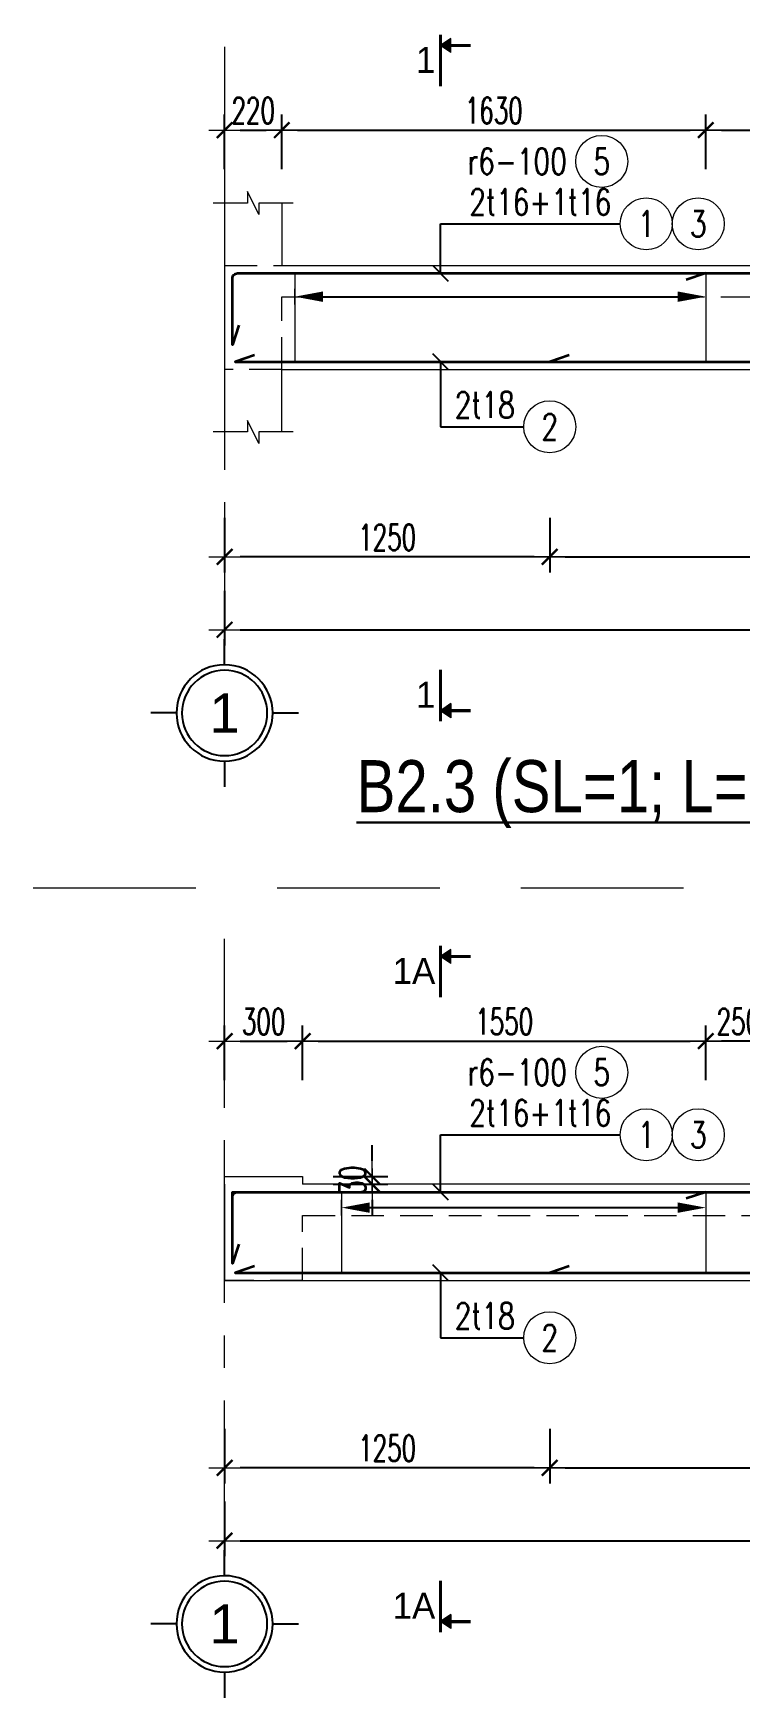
# Model space of a CAD drawing. Header units: millimetres. Extents: x -529861 to -223882, y -171969 to 61504.
# Drawn here: x -471845 to -469129, y -96387 to -89990 of the extents above; entities that cross this region are included whole.
import ezdxf
from ezdxf.enums import TextEntityAlignment as Align

# ---------------------------------------------------------------- set-up
doc = ezdxf.new("R2010")
doc.units = ezdxf.units.MM
doc.header["$LTSCALE"] = 5000
doc.linetypes.add('CENTER', pattern=[2, 1.25, -0.25, 0.25, -0.25])
doc.linetypes.add('HIDDEN', pattern=[0.375, 0.25, -0.125])
doc.layers.get('Defpoints').update_dxf_attribs({"color": 143})
for name, color, linetype, lineweight in [('dim', 8, 'Continuous', 18), ('kata_dim', 8, 'Continuous', 15), ('kata_grid', 8, 'CENTER', 5), ('kata_net khuat', 9, 'HIDDEN', 5), ('kata_net manh', 8, 'Continuous', 5), ('kata_net thay', 4, 'Continuous', 20), ('kata_text', 7, 'Continuous', 30), ('kata_thep chu', 1, 'Continuous', 35), ('kata_thep dai', 220, 'Continuous', 20)]:
    doc.layers.add(name, color=color, linetype=linetype, lineweight=lineweight)
doc.layers.add('text', color=255, linetype='Continuous')
doc.styles.add('AVANH', font='')
doc.styles.add('General text 1', font='')
doc.styles.add('kata_text', font='arial.ttf', dxfattribs={"width": 0.8})
doc.styles.add('vnsimpli', font='vnsimli.shx', dxfattribs={"width": 0.65})
doc.styles.get('AVANH').set_extended_font_data('.VnArialH')
doc.styles.get('General text 1').set_extended_font_data('.VnAvantH')
doc.dimstyles.new('kata_dim_40', dxfattribs={"dimscale": 40, "dimtxt": 2.5, "dimasz": 1.5, "dimexe": 1.5, "dimexo": 2.5, "dimtad": 1, "dimdec": 0, "dimzin": 0, "dimdsep": 46, "dimtxsty": 'vnsimpli', "dimblk": 'kata_block_ArchTick', "dimcen": 0.09, "dimdle": 1.2, "dimclrd": 8, "dimclre": 8, "dimclrt": 3, "dimadec": 0, "dimazin": 0, "dimtfac": 1, "dimtdec": 0, "dimtix": 1, "dimtofl": 0, "dimtmove": 0, "dimatfit": 3, "dimfxl": 3.75, "dimfxlon": 1, "dimtolj": 1, "dimtzin": 0, "dimarcsym": 0})
doc.dimstyles.new('kata_rai_thep', dxfattribs={"dimtxt": 2, "dimasz": 1, "dimexe": 0, "dimexo": 0, "dimtad": 1, "dimdec": 0, "dimzin": 12, "dimdsep": 46, "dimtxsty": 'kata_text', "dimblk": 'kata_block_RUNTIC', "dimcen": 0, "dimse1": 1, "dimse2": 1, "dimclrd": 6, "dimclre": 6, "dimclrt": 7, "dimadec": 0, "dimazin": 3, "dimtfac": 1, "dimtdec": 0, "dimtmove": 2, "dimatfit": 3, "dimldrblk": 'kata_block_LEADERTIC', "dimfxl": 1, "dimtolj": 1, "dimtzin": 0, "dimlwd": -1, "dimlwe": -1, "dimarcsym": 0})

# ---------------------------------------------------------------- blocks, each defined once
blk = doc.blocks.new('kata_block_TD')
at = {"color": 6, "linetype": 'ByBlock', "lineweight": -2, "style": 'kata_text', "width": 0.8}
blk.add_attdef('SECTDET2', text='', height=5, dxfattribs=at).set_placement((0, 7.97), align=Align.CENTER)
at = {"color": 0, "linetype": 'ByBlock', "lineweight": -2, "style": 'kata_text', "width": 0.8}
blk.add_attdef('SECTDET1', text='', height=5, dxfattribs=at).set_placement((0, 1.47), align=Align.CENTER)
blk = doc.blocks.new('kata_block_ArchTick')
at = {"color": 8}
blk.add_line((1, 0), (-1, 0), dxfattribs=at)
at = {"color": 8, "const_width": 0.15}
blk.add_lwpolyline([(-0.5, -0.5), (0.5, 0.5)], dxfattribs=at)
blk = doc.blocks.new('*D114')
at = {"layer": 'Defpoints', "color": 0, "linetype": 'ByBlock', "ltscale": 1500, "transparency": 16777216}
for p in [(-470889.5, -90362.8), (-471109.5, -90882.8), (-470889.5, -90882.8)]:
    blk.add_point(p, dxfattribs=at)
at = {"layer": 'kata_dim', "color": 8, "linetype": 'ByBlock', "lineweight": -2, "ltscale": 1500, "transparency": 16777216}
for p, q in [((-471109.5, -90512.8), (-471109.5, -90302.8)), ((-470889.5, -90512.8), (-470889.5, -90302.8)), ((-471049.5, -90362.8), (-470949.5, -90362.8))]:
    blk.add_line(p, q, dxfattribs=at)
at = {"layer": 'kata_dim', "color": 8, "linetype": 'ByBlock', "lineweight": -2, "ltscale": 1500, "transparency": 16777216, "xscale": 60, "yscale": 60, "zscale": 60, "rotation": 180}
blk.add_blockref('kata_block_ArchTick', (-471109.5, -90362.8), dxfattribs=at)
at = {"layer": 'kata_dim', "color": 8, "linetype": 'ByBlock', "lineweight": -2, "ltscale": 1500, "transparency": 16777216, "xscale": 60, "yscale": 60, "zscale": 60}
blk.add_blockref('kata_block_ArchTick', (-470889.5, -90362.8), dxfattribs=at)
at = {"layer": 'kata_dim', "color": 3, "linetype": 'ByBlock', "ltscale": 1500, "transparency": 16777216, "insert": (-470999.5, -90287.8), "char_height": 100, "attachment_point": 5, "style": 'vnsimpli'}
blk.add_mtext('\\A1;220', dxfattribs=at)
blk = doc.blocks.new('*D116')
at = {"layer": 'Defpoints', "color": 0, "linetype": 'ByBlock', "ltscale": 1500, "transparency": 16777216}
for p in [(-469259.5, -90362.8), (-470889.5, -90882.8), (-469259.5, -90882.8)]:
    blk.add_point(p, dxfattribs=at)
at = {"layer": 'kata_dim', "color": 8, "linetype": 'ByBlock', "lineweight": -2, "ltscale": 1500, "transparency": 16777216}
for p, q in [((-470889.5, -90512.8), (-470889.5, -90302.8)), ((-469259.5, -90512.8), (-469259.5, -90302.8)), ((-470829.5, -90362.8), (-469319.5, -90362.8))]:
    blk.add_line(p, q, dxfattribs=at)
at = {"layer": 'kata_dim', "color": 8, "linetype": 'ByBlock', "lineweight": -2, "ltscale": 1500, "transparency": 16777216, "xscale": 60, "yscale": 60, "zscale": 60, "rotation": 180}
blk.add_blockref('kata_block_ArchTick', (-470889.5, -90362.8), dxfattribs=at)
at = {"layer": 'kata_dim', "color": 8, "linetype": 'ByBlock', "lineweight": -2, "ltscale": 1500, "transparency": 16777216, "xscale": 60, "yscale": 60, "zscale": 60}
blk.add_blockref('kata_block_ArchTick', (-469259.5, -90362.8), dxfattribs=at)
at = {"layer": 'kata_dim', "color": 3, "linetype": 'ByBlock', "ltscale": 1500, "transparency": 16777216, "insert": (-470074.5, -90287.8), "char_height": 100, "attachment_point": 5, "style": 'vnsimpli'}
blk.add_mtext('\\A1;1630', dxfattribs=at)
blk = doc.blocks.new('*D117')
at = {"layer": 'Defpoints', "color": 0, "linetype": 'ByBlock', "ltscale": 1500, "transparency": 16777216}
for p in [(-466459.5, -90362.8), (-469259.5, -90882.8), (-466459.5, -90882.8)]:
    blk.add_point(p, dxfattribs=at)
at = {"layer": 'kata_dim', "color": 8, "linetype": 'ByBlock', "lineweight": -2, "ltscale": 1500, "transparency": 16777216}
for p, q in [((-469259.5, -90512.8), (-469259.5, -90302.8)), ((-466459.5, -90512.8), (-466459.5, -90302.8)), ((-469199.5, -90362.8), (-466519.5, -90362.8))]:
    blk.add_line(p, q, dxfattribs=at)
at = {"layer": 'kata_dim', "color": 8, "linetype": 'ByBlock', "lineweight": -2, "ltscale": 1500, "transparency": 16777216, "xscale": 60, "yscale": 60, "zscale": 60, "rotation": 180}
blk.add_blockref('kata_block_ArchTick', (-469259.5, -90362.8), dxfattribs=at)
at = {"layer": 'kata_dim', "color": 8, "linetype": 'ByBlock', "lineweight": -2, "ltscale": 1500, "transparency": 16777216, "xscale": 60, "yscale": 60, "zscale": 60}
blk.add_blockref('kata_block_ArchTick', (-466459.5, -90362.8), dxfattribs=at)
at = {"layer": 'kata_dim', "color": 3, "linetype": 'ByBlock', "ltscale": 1500, "transparency": 16777216, "insert": (-467859.5, -90287.8), "char_height": 100, "attachment_point": 5, "style": 'vnsimpli'}
blk.add_mtext('\\A1;2800', dxfattribs=at)
blk = doc.blocks.new('kata_block_GRID')
at = {"layer": 'dim', "color": 250, "linetype": 'Continuous', "lineweight": -3}
for p, q in [((0, 4.62), (0, 7.08)), ((-4.63, 0), (-7.09, 0)), ((4.63, 0), (7.09, 0)), ((0, -4.63), (0, -7.09))]:
    blk.add_line(p, q, dxfattribs=at)
at = {"layer": 'dim', "color": 250, "linetype": 'Continuous', "lineweight": -3, "extrusion": (0, 0, -1)}
blk.add_ellipse((0, 0), major_axis=(-4.63, 0), ratio=1, start_param=3.141414, end_param=9.424599, dxfattribs=at)
at = {"layer": 'dim', "color": 9, "linetype": 'Continuous', "lineweight": -3, "extrusion": (0, 0, -1)}
blk.add_ellipse((0, 0), major_axis=(-4.1, 0), ratio=1, start_param=3.140844, end_param=9.424029, dxfattribs=at)
at = {"layer": 'text', "color": 33, "style": 'AVANH'}
blk.add_attdef('GRID', text='', height=3.75, dxfattribs=at).set_placement((0, 0), align=Align.MIDDLE)
blk = doc.blocks.new('*D120')
at = {"layer": 'Defpoints', "color": 0, "linetype": 'ByBlock', "ltscale": 1500, "transparency": 16777216}
for p in [(-471109.5, -91282.8), (-464609.5, -91282.8), (-464609.5, -92282.8)]:
    blk.add_point(p, dxfattribs=at)
at = {"layer": 'kata_dim', "color": 8, "linetype": 'ByBlock', "lineweight": -2, "ltscale": 1500, "transparency": 16777216}
for p, q in [((-471109.5, -92132.8), (-471109.5, -92342.8)), ((-464609.5, -92132.8), (-464609.5, -92342.8)), ((-471049.5, -92282.8), (-464669.5, -92282.8))]:
    blk.add_line(p, q, dxfattribs=at)
at = {"layer": 'kata_dim', "color": 8, "linetype": 'ByBlock', "lineweight": -2, "ltscale": 1500, "transparency": 16777216, "xscale": 60, "yscale": 60, "zscale": 60, "rotation": 180}
blk.add_blockref('kata_block_ArchTick', (-471109.5, -92282.8), dxfattribs=at)
at = {"layer": 'kata_dim', "color": 8, "linetype": 'ByBlock', "lineweight": -2, "ltscale": 1500, "transparency": 16777216, "xscale": 60, "yscale": 60, "zscale": 60}
blk.add_blockref('kata_block_ArchTick', (-464609.5, -92282.8), dxfattribs=at)
at = {"layer": 'kata_dim', "color": 3, "linetype": 'ByBlock', "ltscale": 1500, "transparency": 16777216, "insert": (-467859.5, -92207.8), "char_height": 100, "attachment_point": 5, "style": 'vnsimpli'}
blk.add_mtext('\\A1;6500', dxfattribs=at)
blk = doc.blocks.new('*D121')
at = {"layer": 'Defpoints', "color": 0, "linetype": 'ByBlock', "ltscale": 1500, "transparency": 16777216}
for p in [(-471109.5, -91282.8), (-469859.5, -91282.8), (-471109.5, -92002.8)]:
    blk.add_point(p, dxfattribs=at)
at = {"layer": 'kata_dim', "color": 8, "linetype": 'ByBlock', "lineweight": -2, "ltscale": 1500, "transparency": 16777216}
for p, q in [((-471109.5, -91852.8), (-471109.5, -92062.8)), ((-469859.5, -91852.8), (-469859.5, -92062.8)), ((-469919.5, -92002.8), (-471049.5, -92002.8))]:
    blk.add_line(p, q, dxfattribs=at)
at = {"layer": 'kata_dim', "color": 8, "linetype": 'ByBlock', "lineweight": -2, "ltscale": 1500, "transparency": 16777216, "xscale": 60, "yscale": 60, "zscale": 60, "rotation": 180}
blk.add_blockref('kata_block_ArchTick', (-471109.5, -92002.8), dxfattribs=at)
at = {"layer": 'kata_dim', "color": 8, "linetype": 'ByBlock', "lineweight": -2, "ltscale": 1500, "transparency": 16777216, "xscale": 60, "yscale": 60, "zscale": 60}
blk.add_blockref('kata_block_ArchTick', (-469859.5, -92002.8), dxfattribs=at)
at = {"layer": 'kata_dim', "color": 3, "linetype": 'ByBlock', "ltscale": 1500, "transparency": 16777216, "insert": (-470484.5, -91927.8), "char_height": 100, "attachment_point": 5, "style": 'vnsimpli'}
blk.add_mtext('\\A1;1250', dxfattribs=at)
blk = doc.blocks.new('*D122')
at = {"layer": 'Defpoints', "color": 0, "linetype": 'ByBlock', "ltscale": 1500, "transparency": 16777216}
for p in [(-469859.5, -91282.8), (-465859.5, -91282.8), (-465859.5, -92002.8)]:
    blk.add_point(p, dxfattribs=at)
at = {"layer": 'kata_dim', "color": 8, "linetype": 'ByBlock', "lineweight": -2, "ltscale": 1500, "transparency": 16777216}
for p, q in [((-469859.5, -91852.8), (-469859.5, -92062.8)), ((-465859.5, -91852.8), (-465859.5, -92062.8)), ((-469799.5, -92002.8), (-465919.5, -92002.8))]:
    blk.add_line(p, q, dxfattribs=at)
at = {"layer": 'kata_dim', "color": 8, "linetype": 'ByBlock', "lineweight": -2, "ltscale": 1500, "transparency": 16777216, "xscale": 60, "yscale": 60, "zscale": 60, "rotation": 180}
blk.add_blockref('kata_block_ArchTick', (-469859.5, -92002.8), dxfattribs=at)
at = {"layer": 'kata_dim', "color": 8, "linetype": 'ByBlock', "lineweight": -2, "ltscale": 1500, "transparency": 16777216, "xscale": 60, "yscale": 60, "zscale": 60}
blk.add_blockref('kata_block_ArchTick', (-465859.5, -92002.8), dxfattribs=at)
at = {"layer": 'kata_dim', "color": 3, "linetype": 'ByBlock', "ltscale": 1500, "transparency": 16777216, "insert": (-467859.5, -91927.8), "char_height": 100, "attachment_point": 5, "style": 'vnsimpli'}
blk.add_mtext('\\A1;4000', dxfattribs=at)
blk = doc.blocks.new('kata_block_RUNTIC')
at = {"layer": 'kata_dim', "color": 6}
blk.add_line((0, 0.75), (0, -0.75), dxfattribs=at)
blk.add_lwpolyline([(0, 0, 0, 1, 0), (-2.7, 0, 1, 1, 0)], format="xyseb", dxfattribs=at)
blk = doc.blocks.new('*D124')
at = {"layer": 'Defpoints', "color": 6, "linetype": 'ByBlock', "ltscale": 1500, "transparency": 16777216}
blk.add_line((-470799.5, -91002.8), (-469299.5, -91002.8), dxfattribs=at)
at = {"layer": 'Defpoints', "color": 0, "linetype": 'ByBlock', "ltscale": 1500, "transparency": 16777216}
for p in [(-470839.5, -91002.8), (-469259.5, -91002.8), (-469259.5, -91002.8)]:
    blk.add_point(p, dxfattribs=at)
at = {"layer": 'Defpoints', "color": 6, "linetype": 'ByBlock', "ltscale": 1500, "transparency": 16777216, "xscale": 40, "yscale": 40, "zscale": 40, "rotation": 180}
blk.add_blockref('kata_block_RUNTIC', (-470839.5, -91002.8), dxfattribs=at)
at = {"layer": 'Defpoints', "color": 6, "linetype": 'ByBlock', "ltscale": 1500, "transparency": 16777216, "xscale": 40, "yscale": 40, "zscale": 40}
blk.add_blockref('kata_block_RUNTIC', (-469259.5, -91002.8), dxfattribs=at)
blk = doc.blocks.new('kata_block_LEADERTIC')
at = {"layer": 'kata_dim', "color": 6}
blk.add_lwpolyline([(0, 0, 0, 1, 0), (-2.7, 0, 1, 1, 0)], format="xyseb", dxfattribs=at)
blk = doc.blocks.new('*U84')
for centre in [(2.5, 0), (7.5, 0)]:
    blk.add_circle(centre, 2.5)
at = {"layer": 'kata_text', "color": 3, "style": 'vnsimpli', "width": 0.75}
blk.add_attdef('DK2', text='', height=2.5, dxfattribs=at).set_placement((-0.85, 0.85), align=Align.RIGHT)
at = {"layer": 'kata_text', "color": 7, "style": 'vnsimpli', "width": 0.75}
for tag, p in [('SH3', (2.5, 0)), ('SH4', (7.5, 0))]:
    blk.add_attdef(tag, text='', height=2.5, dxfattribs=at).set_placement(p, align=Align.MIDDLE)
blk = doc.blocks.new('*U54')
blk.add_circle((2.5, 0), 2.5)
at = {"layer": 'kata_text', "color": 3, "style": 'vnsimpli', "width": 0.75}
blk.add_attdef('DK2', text='', height=2.5, dxfattribs=at).set_placement((-0.85, 0.85), align=Align.RIGHT)
at = {"layer": 'kata_text', "color": 7, "style": 'vnsimpli', "width": 0.75}
blk.add_attdef('SH3', text='', height=2.5, dxfattribs=at).set_placement((2.5, 0), align=Align.MIDDLE)
blk = doc.blocks.new('*U87')
blk.add_circle((2.5, 0), 2.5)
at = {"layer": 'kata_text', "color": 3, "style": 'vnsimpli', "width": 0.75}
blk.add_attdef('DKKC2', text='', height=2.5, dxfattribs=at).set_placement((-0.85, -1.25), align=Align.RIGHT)
at = {"layer": 'kata_text', "color": 7, "style": 'vnsimpli', "width": 0.75}
blk.add_attdef('SH3', text='', height=2.5, dxfattribs=at).set_placement((2.5, 0), align=Align.MIDDLE)
blk = doc.blocks.new('kata_block_SECBAL')
blk.add_hatch(color=2).paths.add_polyline_path([(0.99, 3.81), (0, 3.13), (0.99, 2.46)])
at = {"color": 2}
for p, q in [((0.99, 3.81), (0, 3.13)), ((0.99, 2.46), (0.99, 3.81)), ((0.99, 2.46), (0, 3.13))]:
    blk.add_line(p, q, dxfattribs=at)
at = {"color": 2, "const_width": 0.3}
for points in [[(0, -0.8), (0, 4.16)], [(0.99, 3.13), (2.89, 3.13)]]:
    blk.add_lwpolyline(points, dxfattribs=at)
at = {"color": 2, "linetype": 'ByBlock', "lineweight": -2, "style": 'General text 1'}
blk.add_attdef('DETAIL', text='', height=2.5, dxfattribs=at).set_placement((-0.5, 1.75), align=Align.MIDDLE_RIGHT)
blk = doc.blocks.new('*U88')
blk.add_hatch(color=2).paths.add_polyline_path([(0.99, -0.45), (0, 0.22), (0.99, 0.9)])
at = {"color": 2}
for p, q in [((0.99, 0.9), (0, 0.22)), ((0.99, -0.45), (0, 0.22)), ((0.99, 0.9), (0.99, -0.45))]:
    blk.add_line(p, q, dxfattribs=at)
at = {"color": 2, "const_width": 0.3}
for points in [[(0, 4.16), (0, -0.8)], [(0.99, 0.22), (2.89, 0.22)]]:
    blk.add_lwpolyline(points, dxfattribs=at)
at = {"color": 2, "linetype": 'ByBlock', "lineweight": -2, "style": 'General text 1'}
blk.add_attdef('DETAIL', text='', height=2.5, dxfattribs=at).set_placement((-0.5, 1.75), align=Align.MIDDLE_RIGHT)
blk = doc.blocks.new('*D131')
at = {"layer": 'Defpoints', "color": 0, "linetype": 'ByBlock', "ltscale": 1500, "transparency": 16777216}
for p in [(-470809.5, -93863.9), (-471109.5, -94383.9), (-470809.5, -94383.9)]:
    blk.add_point(p, dxfattribs=at)
at = {"layer": 'kata_dim', "color": 8, "linetype": 'ByBlock', "lineweight": -2, "ltscale": 1500, "transparency": 16777216}
for p, q in [((-471109.5, -94013.9), (-471109.5, -93803.9)), ((-470809.5, -94013.9), (-470809.5, -93803.9)), ((-471049.5, -93863.9), (-470869.5, -93863.9))]:
    blk.add_line(p, q, dxfattribs=at)
at = {"layer": 'kata_dim', "color": 8, "linetype": 'ByBlock', "lineweight": -2, "ltscale": 1500, "transparency": 16777216, "xscale": 60, "yscale": 60, "zscale": 60, "rotation": 180}
blk.add_blockref('kata_block_ArchTick', (-471109.5, -93863.9), dxfattribs=at)
at = {"layer": 'kata_dim', "color": 8, "linetype": 'ByBlock', "lineweight": -2, "ltscale": 1500, "transparency": 16777216, "xscale": 60, "yscale": 60, "zscale": 60}
blk.add_blockref('kata_block_ArchTick', (-470809.5, -93863.9), dxfattribs=at)
at = {"layer": 'kata_dim', "color": 3, "linetype": 'ByBlock', "ltscale": 1500, "transparency": 16777216, "insert": (-470959.5, -93788.9), "char_height": 100, "attachment_point": 5, "style": 'vnsimpli'}
blk.add_mtext('\\A1;300', dxfattribs=at)
blk = doc.blocks.new('*D137')
at = {"layer": 'Defpoints', "color": 0, "linetype": 'ByBlock', "ltscale": 1500, "transparency": 16777216}
for p in [(-469259.5, -93863.9), (-470809.5, -94383.9), (-469259.5, -94383.9)]:
    blk.add_point(p, dxfattribs=at)
at = {"layer": 'kata_dim', "color": 8, "linetype": 'ByBlock', "lineweight": -2, "ltscale": 1500, "transparency": 16777216}
for p, q in [((-470809.5, -94013.9), (-470809.5, -93803.9)), ((-469259.5, -94013.9), (-469259.5, -93803.9)), ((-470749.5, -93863.9), (-469319.5, -93863.9))]:
    blk.add_line(p, q, dxfattribs=at)
at = {"layer": 'kata_dim', "color": 8, "linetype": 'ByBlock', "lineweight": -2, "ltscale": 1500, "transparency": 16777216, "xscale": 60, "yscale": 60, "zscale": 60, "rotation": 180}
blk.add_blockref('kata_block_ArchTick', (-470809.5, -93863.9), dxfattribs=at)
at = {"layer": 'kata_dim', "color": 8, "linetype": 'ByBlock', "lineweight": -2, "ltscale": 1500, "transparency": 16777216, "xscale": 60, "yscale": 60, "zscale": 60}
blk.add_blockref('kata_block_ArchTick', (-469259.5, -93863.9), dxfattribs=at)
at = {"layer": 'kata_dim', "color": 3, "linetype": 'ByBlock', "ltscale": 1500, "transparency": 16777216, "insert": (-470034.5, -93788.9), "char_height": 100, "attachment_point": 5, "style": 'vnsimpli'}
blk.add_mtext('\\A1;1550', dxfattribs=at)
blk = doc.blocks.new('*D136')
at = {"layer": 'Defpoints', "color": 0, "linetype": 'ByBlock', "ltscale": 1500, "transparency": 16777216}
for p in [(-471109.5, -94783.9), (-464609.5, -94783.9), (-464609.5, -95783.9)]:
    blk.add_point(p, dxfattribs=at)
at = {"layer": 'kata_dim', "color": 8, "linetype": 'ByBlock', "lineweight": -2, "ltscale": 1500, "transparency": 16777216}
for p, q in [((-471109.5, -95633.9), (-471109.5, -95843.9)), ((-464609.5, -95633.9), (-464609.5, -95843.9)), ((-471049.5, -95783.9), (-464669.5, -95783.9))]:
    blk.add_line(p, q, dxfattribs=at)
at = {"layer": 'kata_dim', "color": 8, "linetype": 'ByBlock', "lineweight": -2, "ltscale": 1500, "transparency": 16777216, "xscale": 60, "yscale": 60, "zscale": 60, "rotation": 180}
blk.add_blockref('kata_block_ArchTick', (-471109.5, -95783.9), dxfattribs=at)
at = {"layer": 'kata_dim', "color": 8, "linetype": 'ByBlock', "lineweight": -2, "ltscale": 1500, "transparency": 16777216, "xscale": 60, "yscale": 60, "zscale": 60}
blk.add_blockref('kata_block_ArchTick', (-464609.5, -95783.9), dxfattribs=at)
at = {"layer": 'kata_dim', "color": 3, "linetype": 'ByBlock', "ltscale": 1500, "transparency": 16777216, "insert": (-467859.5, -95708.9), "char_height": 100, "attachment_point": 5, "style": 'vnsimpli'}
blk.add_mtext('\\A1;6500', dxfattribs=at)
blk = doc.blocks.new('*D141')
at = {"layer": 'Defpoints', "color": 0, "linetype": 'ByBlock', "ltscale": 1500, "transparency": 16777216}
for p in [(-469859.5, -94783.9), (-471109.5, -95205.2), (-471109.5, -95503.9)]:
    blk.add_point(p, dxfattribs=at)
at = {"layer": 'kata_dim', "color": 8, "linetype": 'ByBlock', "lineweight": -2, "ltscale": 1500, "transparency": 16777216}
for p, q in [((-471109.5, -95353.9), (-471109.5, -95563.9)), ((-469859.5, -95353.9), (-469859.5, -95563.9)), ((-469919.5, -95503.9), (-471049.5, -95503.9))]:
    blk.add_line(p, q, dxfattribs=at)
at = {"layer": 'kata_dim', "color": 8, "linetype": 'ByBlock', "lineweight": -2, "ltscale": 1500, "transparency": 16777216, "xscale": 60, "yscale": 60, "zscale": 60, "rotation": 180}
blk.add_blockref('kata_block_ArchTick', (-471109.5, -95503.9), dxfattribs=at)
at = {"layer": 'kata_dim', "color": 8, "linetype": 'ByBlock', "lineweight": -2, "ltscale": 1500, "transparency": 16777216, "xscale": 60, "yscale": 60, "zscale": 60}
blk.add_blockref('kata_block_ArchTick', (-469859.5, -95503.9), dxfattribs=at)
at = {"layer": 'kata_dim', "color": 3, "linetype": 'ByBlock', "ltscale": 1500, "transparency": 16777216, "insert": (-470484.5, -95428.9), "char_height": 100, "attachment_point": 5, "style": 'vnsimpli'}
blk.add_mtext('\\A1;1250', dxfattribs=at)
blk = doc.blocks.new('*D142')
at = {"layer": 'Defpoints', "color": 0, "linetype": 'ByBlock', "ltscale": 1500, "transparency": 16777216}
for p in [(-469859.5, -94783.9), (-465859.5, -94783.9), (-465859.5, -95503.9)]:
    blk.add_point(p, dxfattribs=at)
at = {"layer": 'kata_dim', "color": 8, "linetype": 'ByBlock', "lineweight": -2, "ltscale": 1500, "transparency": 16777216}
for p, q in [((-469859.5, -95353.9), (-469859.5, -95563.9)), ((-465859.5, -95353.9), (-465859.5, -95563.9)), ((-469799.5, -95503.9), (-465919.5, -95503.9))]:
    blk.add_line(p, q, dxfattribs=at)
at = {"layer": 'kata_dim', "color": 8, "linetype": 'ByBlock', "lineweight": -2, "ltscale": 1500, "transparency": 16777216, "xscale": 60, "yscale": 60, "zscale": 60, "rotation": 180}
blk.add_blockref('kata_block_ArchTick', (-469859.5, -95503.9), dxfattribs=at)
at = {"layer": 'kata_dim', "color": 8, "linetype": 'ByBlock', "lineweight": -2, "ltscale": 1500, "transparency": 16777216, "xscale": 60, "yscale": 60, "zscale": 60}
blk.add_blockref('kata_block_ArchTick', (-465859.5, -95503.9), dxfattribs=at)
at = {"layer": 'kata_dim', "color": 3, "linetype": 'ByBlock', "ltscale": 1500, "transparency": 16777216, "insert": (-467859.5, -95428.9), "char_height": 100, "attachment_point": 5, "style": 'vnsimpli'}
blk.add_mtext('\\A1;4000', dxfattribs=at)
blk = doc.blocks.new('*D140')
at = {"layer": 'Defpoints', "color": 6, "linetype": 'ByBlock', "ltscale": 1500, "transparency": 16777216}
blk.add_line((-470619.5, -94503.9), (-469299.5, -94503.9), dxfattribs=at)
at = {"layer": 'Defpoints', "color": 0, "linetype": 'ByBlock', "ltscale": 1500, "transparency": 16777216}
for p in [(-470659.5, -94503.9), (-469259.5, -94503.9), (-469259.5, -94503.9)]:
    blk.add_point(p, dxfattribs=at)
at = {"layer": 'Defpoints', "color": 6, "linetype": 'ByBlock', "ltscale": 1500, "transparency": 16777216, "xscale": 40, "yscale": 40, "zscale": 40, "rotation": 180}
blk.add_blockref('kata_block_RUNTIC', (-470659.5, -94503.9), dxfattribs=at)
at = {"layer": 'Defpoints', "color": 6, "linetype": 'ByBlock', "ltscale": 1500, "transparency": 16777216, "xscale": 40, "yscale": 40, "zscale": 40}
blk.add_blockref('kata_block_RUNTIC', (-469259.5, -94503.9), dxfattribs=at)
blk = doc.blocks.new('*D150')
at = {"layer": 'Defpoints', "color": 0, "linetype": 'ByBlock', "ltscale": 1500, "transparency": 16777216}
for p in [(-469259.5, -93863.9), (-469259.5, -94006.7), (-469009.5, -94383.9)]:
    blk.add_point(p, dxfattribs=at)
at = {"layer": 'kata_dim', "color": 8, "linetype": 'ByBlock', "lineweight": -2, "ltscale": 1500, "transparency": 16777216}
for p, q in [((-469259.5, -93906.7), (-469259.5, -93803.9)), ((-469009.5, -94013.9), (-469009.5, -93803.9)), ((-469069.5, -93863.9), (-469199.5, -93863.9))]:
    blk.add_line(p, q, dxfattribs=at)
at = {"layer": 'kata_dim', "color": 8, "linetype": 'ByBlock', "lineweight": -2, "ltscale": 1500, "transparency": 16777216, "xscale": 60, "yscale": 60, "zscale": 60, "rotation": 180}
blk.add_blockref('kata_block_ArchTick', (-469259.5, -93863.9), dxfattribs=at)
at = {"layer": 'kata_dim', "color": 8, "linetype": 'ByBlock', "lineweight": -2, "ltscale": 1500, "transparency": 16777216, "xscale": 60, "yscale": 60, "zscale": 60}
blk.add_blockref('kata_block_ArchTick', (-469009.5, -93863.9), dxfattribs=at)
at = {"layer": 'kata_dim', "color": 3, "linetype": 'ByBlock', "ltscale": 1500, "transparency": 16777216, "insert": (-469134.5, -93788.9), "char_height": 100, "attachment_point": 5, "style": 'vnsimpli'}
blk.add_mtext('\\A1;250', dxfattribs=at)
blk = doc.blocks.new('*D152')
at = {"layer": 'Defpoints', "color": 0, "linetype": 'ByBlock', "ltscale": 1500, "transparency": 16777216}
for p in [(-470809.5, -94383.9), (-470809.5, -94413.9), (-470542.5, -94413.9)]:
    blk.add_point(p, dxfattribs=at)
at = {"layer": 'kata_dim', "color": 8, "linetype": 'ByBlock', "lineweight": -2, "ltscale": 1500, "transparency": 16777216}
for p, q in [((-470542.5, -94323.9), (-470542.5, -94263.9)), ((-470692.5, -94383.9), (-470482.5, -94383.9)), ((-470692.5, -94413.9), (-470482.5, -94413.9)), ((-470542.5, -94473.9), (-470542.5, -94533.9))]:
    blk.add_line(p, q, dxfattribs=at)
at = {"layer": 'kata_dim', "color": 8, "linetype": 'ByBlock', "lineweight": -2, "ltscale": 1500, "transparency": 16777216, "xscale": 60, "yscale": 60, "zscale": 60}
for p, rotation in [((-470542.5, -94383.9), 270), ((-470542.5, -94413.9), 90)]:
    blk.add_blockref('kata_block_ArchTick', p, dxfattribs=dict(at, rotation=rotation))
at = {"layer": 'kata_dim', "color": 3, "linetype": 'ByBlock', "ltscale": 1500, "transparency": 16777216, "insert": (-470617.5, -94398.9), "char_height": 100, "attachment_point": 5, "rotation": 90, "style": 'vnsimpli'}
blk.add_mtext('\\A1;30', dxfattribs=at)

msp = doc.modelspace()

# ---------------------------------------------------------------- linework, layer by layer
at = {"layer": 'kata_dim', "linetype": 'ByBlock', "ltscale": 1500}
for points in [[(-470845.52, -90642.82), (-470977.52, -90642.82), (-470977.52, -90686.82), (-471021.52, -90598.82), (-471021.52, -90642.82), (-471153.52, -90642.82)], [(-470845.52, -91522.82), (-470977.52, -91522.82), (-470977.52, -91566.82), (-471021.52, -91478.82), (-471021.52, -91522.82), (-471153.52, -91522.82)]]:
    msp.add_lwpolyline(points, dxfattribs=at)
at = {"layer": 'kata_grid', "ltscale": 0.1}
for p, q in [((-471109.52, -90042.82), (-471109.52, -92322.82)), ((-471109.64, -95869.8), (-471109.52, -93470.45))]:
    msp.add_line(p, q, dxfattribs=at)
at = {"layer": 'kata_net khuat', "ltscale": 0.1}
for p, q in [((-471109.52, -90882.82), (-470889.52, -90882.82)), ((-470889.52, -91282.82), (-471109.52, -91282.82)), ((-470809.52, -94783.88), (-471109.52, -94783.88))]:
    msp.add_line(p, q, dxfattribs=at)
at = {"layer": 'kata_net khuat', "ltscale": 0.5}
msp.add_line((-471845.1, -93275.27), (-454582.6, -93275.27), dxfattribs=at)
at = {"layer": 'kata_net khuat', "ltscale": 0.1}
for points in [[(-470889.52, -91282.82), (-470889.52, -91002.82), (-464829.52, -91002.82), (-464829.52, -91282.82)], [(-470809.52, -94783.88), (-470809.52, -94533.88), (-469009.52, -94533.88), (-469009.52, -94533.88), (-468789.52, -94533.88), (-468789.52, -94503.88)]]:
    msp.add_lwpolyline(points, dxfattribs=at)
at = {"layer": 'kata_net thay', "linetype": 'ByBlock', "ltscale": 1500}
for p, q in [((-471109.52, -94413.88), (-471109.52, -94383.88)), ((-471109.52, -94383.88), (-470809.52, -94383.88)), ((-470809.52, -94383.88), (-470809.52, -94413.88)), ((-471109.52, -94783.88), (-470709.52, -94783.88))]:
    msp.add_line(p, q, dxfattribs=at)
for points in [[(-471109.52, -90642.82), (-471109.52, -90882.82), (-471109.52, -90882.82), (-471109.52, -91282.82), (-471109.52, -91282.82), (-471109.52, -91522.82)], [(-470889.52, -90642.82), (-470889.52, -90882.82), (-464829.52, -90882.82), (-464829.52, -90642.82)], [(-470889.52, -91522.82), (-470889.52, -91282.82), (-464829.52, -91282.82), (-464829.52, -91522.82)], [(-471109.52, -94413.88), (-471109.52, -94783.88)], [(-469009.52, -94383.88), (-469009.52, -94413.88), (-470809.52, -94413.88)], [(-470709.52, -94783.88), (-465009.52, -94783.88), (-465009.52, -95023.88)]]:
    msp.add_lwpolyline(points, dxfattribs=at)
at = {"layer": 'kata_thep chu', "linetype": 'ByBlock', "ltscale": 1500}
for points in [[(-471054.52, -91112.82), (-471079.52, -91187.82), (-471079.52, -90932.82, -0.4142136), (-471059.52, -90912.82), (-464659.52, -90912.82, -0.4142136), (-464639.52, -90932.82), (-464639.52, -91187.82), (-464664.52, -91112.82)], [(-471054.52, -91112.82), (-471079.52, -91187.82), (-471079.52, -90932.82, -0.4142136), (-471059.52, -90912.82), (-469259.52, -90912.82), (-469334.52, -90937.82)], [(-471054.52, -94643.88), (-471079.52, -94718.88), (-471079.52, -94463.88, -0.4142136), (-471059.52, -94443.88), (-469259.52, -94443.88), (-469334.52, -94468.88)]]:
    msp.add_lwpolyline(points, format="xyb", dxfattribs=at)
for points in [[(-470994.52, -91227.82), (-471069.52, -91252.82), (-464649.52, -91252.82), (-464724.52, -91227.82)], [(-469784.52, -91227.82), (-469859.52, -91252.82), (-465859.52, -91252.82), (-465934.52, -91227.82)], [(-471079.52, -94718.88), (-471079.52, -94443.88), (-471079.52, -94443.88), (-469005, -94443.88), (-468825, -94413.88), (-464639.52, -94413.88), (-464639.52, -94413.88), (-464639.52, -94688.88)], [(-470994.52, -94728.88), (-471069.52, -94753.88), (-464649.52, -94753.88), (-464724.52, -94728.88)], [(-469784.52, -94728.88), (-469859.52, -94753.88), (-465859.52, -94753.88), (-465934.52, -94728.88)]]:
    msp.add_lwpolyline(points, dxfattribs=at)
at = {"layer": 'kata_thep dai', "linetype": 'ByBlock', "ltscale": 30}
for p, q in [((-470839.52, -90909.82), (-470839.52, -91255.82)), ((-469259.52, -90909.82), (-469259.52, -91255.82)), ((-470659.52, -94443.88), (-470659.52, -94756.88)), ((-469259.52, -94443.88), (-469259.52, -94756.88))]:
    msp.add_line(p, q, dxfattribs=at)

# ---------------------------------------------------------------- block references
at = {"layer": 'kata_dim', "color": 2, "linetype": 'ByBlock', "ltscale": 1500, "xscale": 40, "yscale": 40, "zscale": 40}
for name, p, values in [('kata_block_SECBAL', (-470279.52, -90162.82), {'DETAIL': '1'}), ('*U88', (-470279.52, -92602.82), {'DETAIL': '1'}), ('kata_block_SECBAL', (-470279.52, -93663.88), {'DETAIL': '1a'}), ('*U88', (-470279.52, -96103.88), {'DETAIL': '1a'})]:
    msp.add_blockref(name, p, dxfattribs=at).add_auto_attribs(values)
at = {"layer": 'kata_dim', "linetype": 'ByBlock', "ltscale": 1500, "xscale": 40, "yscale": 40, "zscale": 40}
for p in [(-471109.52, -92602.82), (-471109.52, -96103.88)]:
    msp.add_blockref('kata_block_GRID', p, dxfattribs=at).add_auto_attribs({'GRID': '1'})
at = {"layer": 'kata_net manh', "linetype": 'ByBlock', "ltscale": 1500, "xscale": 40, "yscale": 40, "zscale": 40}
for name, p, values in [('*U87', (-469759.52, -90482.82), {'SH3': '5', 'DKKC2': 'r6-100'}), ('*U84', (-469588.52, -90722.82), {'SH4': '3', 'SH3': '1', 'DK2': '2t16+1t16'}), ('*U54', (-469959.52, -91502.82), {'SH3': '2', 'DK2': '2t18'}), ('*U87', (-469759.52, -93983.88), {'SH3': '5', 'DKKC2': 'r6-100'}), ('*U84', (-469588.52, -94223.88), {'SH4': '3', 'SH3': '1', 'DK2': '2t16+1t16'}), ('*U54', (-469959.52, -95003.88), {'SH3': '2', 'DK2': '2t18'})]:
    msp.add_blockref(name, p, dxfattribs=at).add_auto_attribs(values)
at = {"layer": 'kata_text', "linetype": 'ByBlock', "ltscale": 1500}
ref = msp.add_blockref('kata_block_TD', (-469564.35, -93042.82), dxfattribs=dict(at, xscale=40, yscale=40, zscale=40))
ref.add_attrib('SECTDET1', '%%uB2.3 (SL=1; L=6500)', dxfattribs={"layer": '0', "color": 0, "linetype": 'ByBlock', "lineweight": -2, "height": 200, "style": 'kata_text', "width": 0.8}).set_placement((-469564.35, -92984), align=Align.CENTER)

# ---------------------------------------------------------------- dimensions: what is measured, and where the dimension line sits
at = {"layer": 'Defpoints', "linetype": 'ByBlock', "ltscale": 1500}
for p1, p2, picture, middle in [((-470839.52, -91002.82), (-469259.52, -91002.82), '*D124', (-470049.52, -91002.82)), ((-470659.52, -94503.88), (-469259.52, -94503.88), '*D140', (-469959.52, -94503.88))]:
    dim = msp.add_aligned_dim(p1=p1, p2=p2, distance=0, text=' ', dimstyle='kata_rai_thep', override={"dimscale": 40}, dxfattribs=at)
    dim.commit()
    dim.dimension.update_dxf_attribs({"geometry": picture, "text_midpoint": middle})
at = {"layer": 'kata_dim', "linetype": 'ByBlock', "ltscale": 1500}
for base, p1, p2, picture, middle in [((-470889.52, -90362.82), (-471109.52, -90882.82), (-470889.52, -90882.82), '*D114', (-470999.52, -90287.82)), ((-469259.52, -90362.82), (-470889.52, -90882.82), (-469259.52, -90882.82), '*D116', (-470074.52, -90287.82)), ((-466459.52, -90362.82), (-469259.52, -90882.82), (-466459.52, -90882.82), '*D117', (-467859.52, -90287.82)), ((-464609.52, -92282.82), (-471109.52, -91282.82), (-464609.52, -91282.82), '*D120', (-467859.52, -92207.82)), ((-471109.52, -92002.82), (-469859.52, -91282.82), (-471109.52, -91282.82), '*D121', (-470484.52, -91927.82)), ((-465859.52, -92002.82), (-469859.52, -91282.82), (-465859.52, -91282.82), '*D122', (-467859.52, -91927.82)), ((-470809.52, -93863.88), (-471109.52, -94383.88), (-470809.52, -94383.88), '*D131', (-470959.52, -93788.88)), ((-469259.52, -93863.88), (-470809.52, -94383.88), (-469259.52, -94383.88), '*D137', (-470034.52, -93788.88)), ((-464609.52, -95783.88), (-471109.52, -94783.88), (-464609.52, -94783.88), '*D136', (-467859.52, -95708.88)), ((-471109.52, -95503.88), (-469859.52, -94783.88), (-471109.52, -95205.18), '*D141', (-470484.52, -95428.88)), ((-465859.52, -95503.88), (-469859.52, -94783.88), (-465859.52, -94783.88), '*D142', (-467859.52, -95428.88))]:
    dim = msp.add_linear_dim(base=base, p1=p1, p2=p2, dimstyle='kata_dim_40', dxfattribs=at)
    dim.commit()
    dim.dimension.update_dxf_attribs({"geometry": picture, "text_midpoint": middle})
dim = msp.add_linear_dim(base=(-469259.52, -93863.88), p1=(-469009.52, -94383.88), p2=(-469259.52, -94006.72), dimstyle='kata_dim_40', override={"dimtmove": 1}, dxfattribs=at)
dim.commit()
dim.dimension.update_dxf_attribs({"geometry": '*D150', "text_midpoint": (-469134.52, -93788.88)})
dim = msp.add_linear_dim(base=(-470542.49, -94413.88), p1=(-470809.52, -94383.88), p2=(-470809.52, -94413.88), angle=90, dimstyle='kata_dim_40', dxfattribs=at)
dim.commit()
dim.dimension.update_dxf_attribs({"geometry": '*D152', "text_midpoint": (-470617.49, -94398.88)})

# ---------------------------------------------------------------- leaders
at = {"layer": 'kata_net manh', "linetype": 'ByBlock', "ltscale": 1500}
for points in [[(-470279.52, -90912.82), (-470279.52, -90722.82), (-469588.52, -90722.82)], [(-470279.52, -91252.82), (-470279.52, -91502.82), (-469959.52, -91502.82)], [(-470279.52, -94443.88), (-470279.52, -94223.88), (-469588.52, -94223.88)], [(-470279.52, -94753.88), (-470279.52, -95003.88), (-469959.52, -95003.88)]]:
    msp.add_leader(points, dimstyle='kata_dim_40', override={"dimldrblk": 'Oblique'}, dxfattribs=at)

doc.saveas('drawing.dxf')
